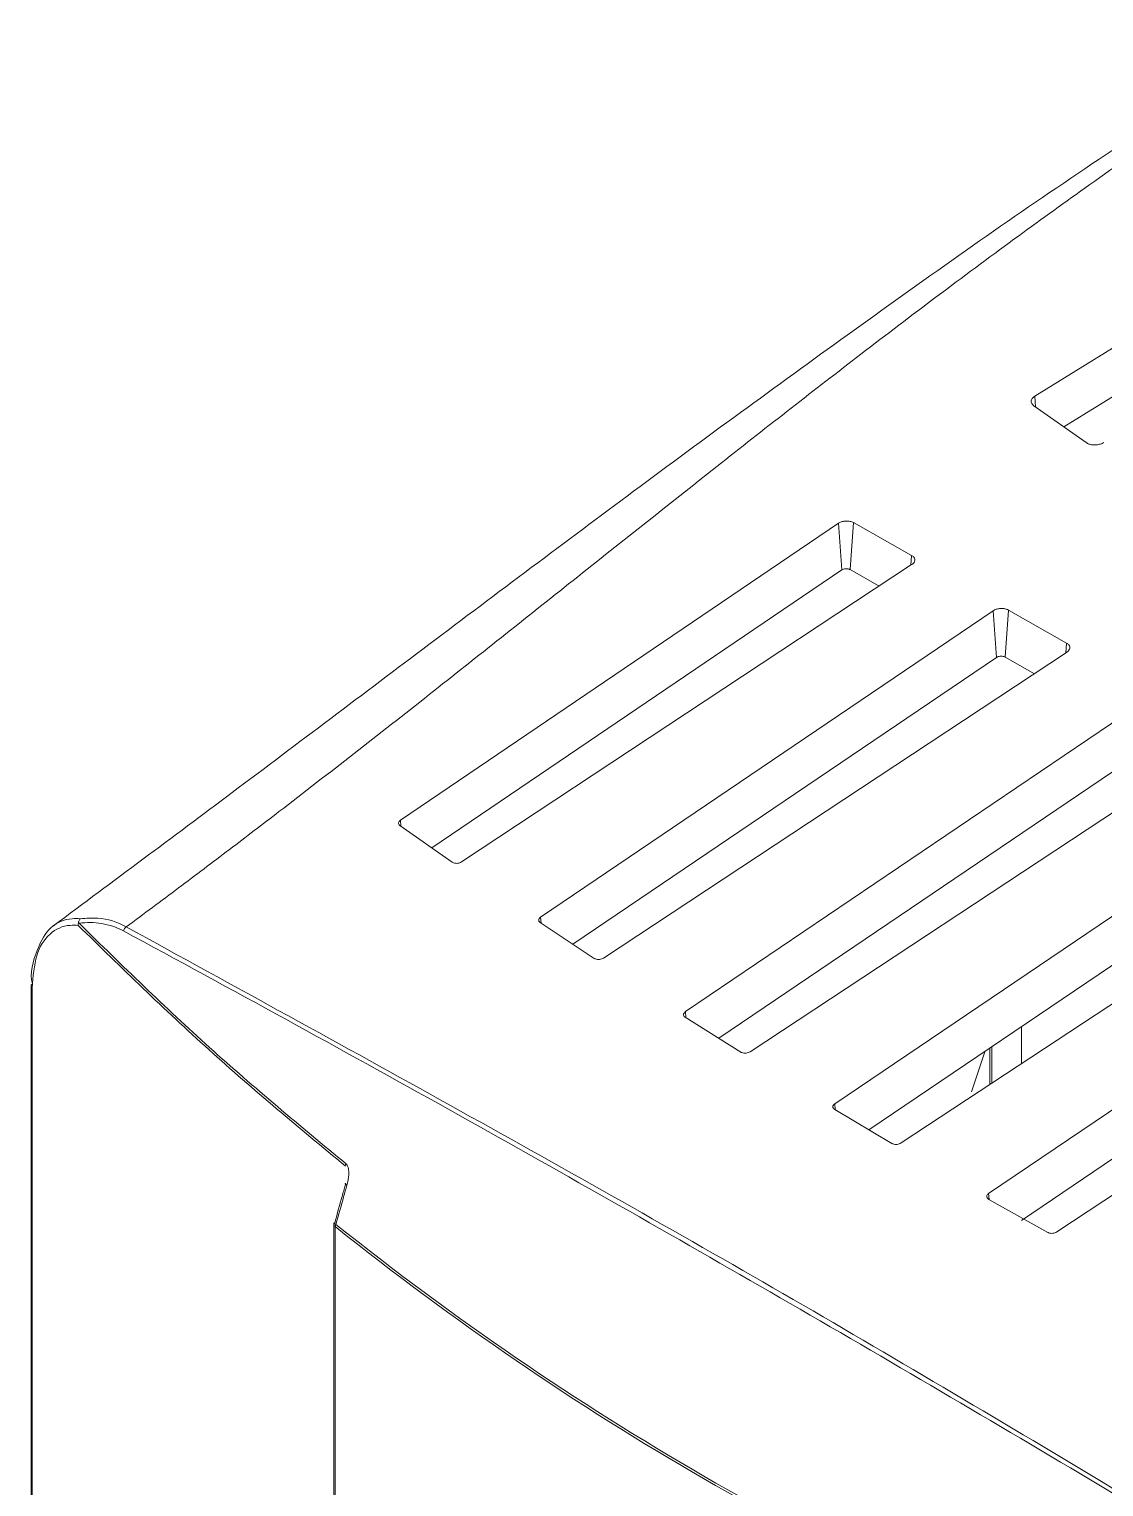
# Model space of a CAD drawing. Header units: millimetres. Extents: x -829 to 2887, y -460 to 1788.
# Drawn here: x 1915.79 to 1935.43, y 445.75 to 472.39 of the extents above; entities that cross this region are included whole.
import ezdxf

# ---------------------------------------------------------------- set-up
doc = ezdxf.new("R2010")
doc.units = ezdxf.units.MM

msp = doc.modelspace()

# ---------------------------------------------------------------- linework, layer by layer
at = {"color": 7, "linetype": 'Continuous', "lineweight": 15}
for p, q in [((1934.164, 465.679), (1941.508, 470.227)), ((1934.695, 465.117), (1941.563, 469.37)), ((1935.101, 464.831), (1934.148, 465.503)), ((1922.57, 457.929), (1930.576, 463.356)), ((1930.853, 463.369), (1931.914, 462.77)), ((1923.146, 457.422), (1930.638, 462.503)), ((1931.914, 462.601), (1923.686, 457.167)), ((1930.79, 462.51), (1931.322, 462.21)), ((1925.132, 456.158), (1933.402, 461.758)), ((1933.684, 461.769), (1934.745, 461.167)), ((1925.724, 455.661), (1933.464, 460.904)), ((1934.744, 460.995), (1926.281, 455.411)), ((1933.621, 460.911), (1934.157, 460.607)), ((1927.779, 454.431), (1936.229, 460.148)), ((1937.574, 459.379), (1928.96, 453.699)), ((1928.387, 453.945), (1936.291, 459.295)), ((1930.508, 452.747), (1939.056, 458.528)), ((1923.514, 457.162), (1922.562, 457.832)), ((1940.403, 457.753), (1931.721, 452.03)), ((1931.132, 452.272), (1939.118, 457.674)), ((1933.321, 451.107), (1941.885, 456.898)), ((1943.231, 456.118), (1934.565, 450.405)), ((1926.11, 455.405), (1925.127, 456.059)), ((1933.92, 450.614), (1941.947, 456.044)), ((1915.82, 454.922), (1915.82, 435.807)), ((1928.79, 453.691), (1927.775, 454.329)), ((1933.92, 453.48), (1933.92, 454.158)), ((1933.343, 453.767), (1933.343, 453.099)), ((1931.553, 452.022), (1930.507, 452.643)), ((1934.4, 450.396), (1933.323, 451)), ((1921.353, 450.541), (1921.353, 434.521))]:
    msp.add_line(p, q, dxfattribs=at)
at = {"color": 8, "linetype": 'Continuous', "lineweight": 15}
for p, q in [((1934.178, 465.482), (1934.164, 465.679)), ((1930.638, 462.503), (1930.576, 463.356)), ((1930.79, 462.51), (1930.853, 463.369)), ((1931.902, 462.593), (1931.914, 462.77)), ((1933.464, 460.904), (1933.402, 461.758)), ((1933.621, 460.911), (1933.684, 461.769)), ((1934.732, 460.987), (1934.745, 461.167)), ((1925.14, 456.05), (1925.132, 456.158)), ((1915.842, 454.867), (1915.842, 435.772)), ((1933.38, 453.792), (1933.38, 453.124)), ((1921.379, 450.503), (1921.379, 434.483))]:
    msp.add_line(p, q, dxfattribs=at)
at = {"color": 144, "linetype": 'Continuous', "lineweight": 0}
for p, q in [((1922.578, 457.821), (1922.57, 457.929)), ((1927.787, 454.322), (1927.779, 454.431)), ((1930.516, 452.637), (1930.508, 452.747)), ((1921.572, 451.29), (1921.572, 451.271)), ((1933.329, 450.997), (1933.321, 451.107))]:
    msp.add_line(p, q, dxfattribs=at)
at = {"color": 144, "linetype": 'Continuous', "lineweight": 0, "flags": 128}
msp.add_lwpolyline([(1921.593, 451.26), (1921.581, 451.266), (1921.571, 451.271), (1921.564, 451.276), (1921.56, 451.281), (1921.559, 451.284), (1921.56, 451.287), (1921.565, 451.289), (1921.572, 451.29)], dxfattribs=at)
at = {"color": 8, "linetype": 'Continuous', "lineweight": 15, "flags": 128}
msp.add_lwpolyline([(1921.391, 450.543), (1921.379, 450.549), (1921.37, 450.554), (1921.363, 450.559), (1921.358, 450.563), (1921.357, 450.567), (1921.357, 450.568)], dxfattribs=at)
at = {"color": 7, "linetype": 'Continuous', "lineweight": 15}
for centre, radius, start, end in [((1854.283, 479.383), 83.039, 341.44796, 341.98122), ((1921.453, 450.541), 0.1, 164.2927, 180), ((1921.368, 450.56), 0.0134, 79.2033, 142.8431)]:
    msp.add_arc(centre, radius, start, end, dxfattribs=at)
at = {"color": 144, "linetype": 'Continuous', "lineweight": 0}
msp.add_arc((1921.683, 451.593), 0.12, 152.3805, 172.7076, dxfattribs=at)
at = {"color": 8, "linetype": 'Continuous', "lineweight": 15}
for centre, radius, start, end in [((1921.401, 450.545), 0.0477, 184.6187, 241.8722), ((1921.498, 450.488), 0.12, 152.5206, 172.8919)]:
    msp.add_arc(centre, radius, start, end, dxfattribs=at)
at = {"color": 7, "linetype": 'Continuous', "lineweight": 15}
for points, knots in [([(1938.979, 472.387), (1937.589, 471.491), (1934.819, 469.703), (1930.787, 466.851), (1926.886, 463.991), (1923.147, 461.185), (1919.621, 458.523), (1917.321, 456.812), (1916.231, 456.002)], [0, 0, 0, 0, 0.180921, 0.360696, 0.533327, 0.698838, 0.857268, 1, 1, 1, 1]), ([(1934.148, 465.503), (1934.139, 465.511), (1934.115, 465.53), (1934.097, 465.569), (1934.102, 465.614), (1934.127, 465.652), (1934.153, 465.671), (1934.164, 465.679)], [0, 0, 0, 0, 0.157168, 0.387931, 0.618804, 0.84993, 1, 1, 1, 1]), ([(1935.426, 464.832), (1935.407, 464.822), (1935.368, 464.802), (1935.295, 464.788), (1935.22, 464.788), (1935.151, 464.802), (1935.117, 464.822), (1935.101, 464.831)], [0, 0, 0, 0, 0.202761, 0.405792, 0.608798, 0.811579, 1, 1, 1, 1]), ([(1930.576, 463.356), (1930.593, 463.365), (1930.627, 463.384), (1930.692, 463.398), (1930.759, 463.398), (1930.814, 463.387), (1930.842, 463.374), (1930.853, 463.369)], [0, 0, 0, 0, 0.214355, 0.428987, 0.643556, 0.8578, 1, 1, 1, 1]), ([(1931.914, 462.77), (1931.929, 462.76), (1931.957, 462.741), (1931.974, 462.702), (1931.971, 462.661), (1931.948, 462.626), (1931.924, 462.608), (1931.914, 462.601)], [0, 0, 0, 0, 0.212929, 0.426183, 0.639618, 0.853309, 1, 1, 1, 1]), ([(1930.638, 462.503), (1930.648, 462.508), (1930.666, 462.518), (1930.702, 462.526), (1930.739, 462.526), (1930.769, 462.52), (1930.784, 462.513), (1930.79, 462.51)], [0, 0, 0, 0, 0.214094, 0.428718, 0.643339, 0.85752, 1, 1, 1, 1]), ([(1933.402, 461.758), (1933.419, 461.767), (1933.454, 461.786), (1933.52, 461.8), (1933.588, 461.8), (1933.644, 461.789), (1933.672, 461.775), (1933.684, 461.769)], [0, 0, 0, 0, 0.214286, 0.428892, 0.643377, 0.857501, 1, 1, 1, 1]), ([(1934.745, 461.167), (1934.759, 461.157), (1934.788, 461.137), (1934.806, 461.097), (1934.802, 461.056), (1934.779, 461.02), (1934.754, 461.002), (1934.744, 460.995)], [0, 0, 0, 0, 0.21302, 0.426413, 0.6399, 0.853703, 1, 1, 1, 1]), ([(1933.464, 460.904), (1933.474, 460.91), (1933.493, 460.92), (1933.53, 460.928), (1933.568, 460.928), (1933.599, 460.922), (1933.615, 460.914), (1933.621, 460.911)], [0, 0, 0, 0, 0.214038, 0.428658, 0.643132, 0.85725, 1, 1, 1, 1]), ([(1923.686, 457.167), (1923.675, 457.161), (1923.655, 457.15), (1923.616, 457.141), (1923.576, 457.14), (1923.54, 457.147), (1923.523, 457.157), (1923.514, 457.162)], [0, 0, 0, 0, 0.204042, 0.408562, 0.612828, 0.816259, 1, 1, 1, 1]), ([(1915.848, 454.942), (1915.848, 454.942), (1915.786, 455.122), (1915.933, 455.607), (1916.152, 455.995), (1916.466, 456.14), (1916.671, 456.131), (1916.722, 456.129)], [0, 0, 0, 0, 0.000017, 0.3012524, 0.60231, 0.900515, 1, 1, 1, 1]), ([(1916.687, 456.049), (1916.688, 456.06), (1916.69, 456.082), (1916.703, 456.109), (1916.715, 456.123), (1916.721, 456.128), (1916.722, 456.129)], [0, 0, 0, 0, 0.346972, 0.693577, 0.97463, 1, 1, 1, 1]), ([(1925.127, 456.059), (1925.121, 456.063), (1925.107, 456.074), (1925.097, 456.096), (1925.1, 456.121), (1925.113, 456.143), (1925.127, 456.154), (1925.132, 456.158)], [0, 0, 0, 0, 0.173117, 0.398935, 0.625122, 0.852222, 1, 1, 1, 1]), ([(1916.687, 456.049), (1916.685, 456.039), (1916.682, 456.025), (1916.682, 456.012), (1916.682, 456.007), (1916.682, 456.007)], [0, 0, 0, 0, 0.6617737, 0.9608877, 1, 1, 1, 1]), ([(1916.687, 456.049), (1916.69, 456.047), (1916.694, 456.046), (1916.697, 456.045), (1916.697, 456.045), (1916.698, 456.045), (1916.698, 456.045)], [0.00000001369, 0.00000001369, 0.00000001369, 0.00000001369, 0.00002768359, 0.00002768359, 0.00002768359, 0.00003106095, 0.00003106095, 0.00003106095, 0.00003106095]), ([(1915.848, 454.942), (1915.831, 454.933), (1915.822, 454.919), (1915.819, 454.892), (1915.827, 454.878), (1915.842, 454.867)], [0, 0, 0, 0, 0.5, 0.5, 1, 1, 1, 1]), ([(1928.96, 453.699), (1928.95, 453.693), (1928.929, 453.681), (1928.889, 453.672), (1928.849, 453.672), (1928.814, 453.679), (1928.797, 453.688), (1928.79, 453.691)], [0, 0, 0, 0, 0.21146, 0.423423, 0.635047, 0.845605, 1, 1, 1, 1]), ([(1921.37, 450.573), (1921.418, 450.742), (1921.465, 450.91), (1921.512, 451.079), (1921.532, 451.149), (1921.552, 451.22), (1921.572, 451.29)], [0, 0, 0, 0, 0.0010685, 0.0010685, 0.0010685, 0.001515914, 0.001515914, 0.001515914, 0.001515914])]:
    msp.add_open_spline(points, degree=3, knots=knots, dxfattribs=at)
at = {"color": 8, "linetype": 'Continuous', "lineweight": 15}
for points, knots in [([(1939.362, 472.362), (1939.184, 472.249), (1938.834, 472.027), (1938.325, 471.698), (1937.841, 471.38), (1937.381, 471.075), (1936.947, 470.782), (1936.178, 470.257), (1935.122, 469.518), (1933.268, 468.178), (1931.053, 466.511), (1928.385, 464.425), (1925.767, 462.345), (1923.53, 460.565), (1921.732, 459.153), (1920.514, 458.209), (1919.443, 457.39), (1918.513, 456.688), (1917.88, 456.217), (1917.561, 455.98)], [0, 0, 0, 0, 0.023289, 0.045606, 0.066948, 0.08731, 0.106691, 0.125088, 0.190682, 0.250236, 0.380594, 0.500778, 0.62852, 0.751316, 0.814294, 0.876469, 0.91699, 0.958165, 1, 1, 1, 1]), ([(1916.722, 456.129), (1916.828, 456.137), (1917.113, 456.158), (1917.399, 456.073), (1917.561, 455.98), (1917.561, 455.98)], [0, 0, 0, 0, 0.375962, 0.999973, 1, 1, 1, 1]), ([(1916.682, 456.007), (1916.633, 456.009), (1916.437, 456.018), (1916.146, 455.883), (1915.89, 455.49), (1915.858, 455.075), (1915.842, 454.867)], [0, 0, 0, 0, 0.099521, 0.39774, 0.698755, 1, 1, 1, 1]), ([(1921.564, 451.608), (1920.725, 452.304), (1919.054, 453.69), (1917.471, 455.236), (1916.682, 456.007)], [0, 0, 0, 0, 0.502083, 1, 1, 1, 1]), ([(1917.507, 455.905), (1917.38, 455.973), (1917.248, 456.018), (1917.044, 456.053), (1916.975, 456.059), (1916.836, 456.06), (1916.767, 456.055), (1916.698, 456.045)], [0, 0, 0, 0, 0.5, 0.5, 0.75, 0.75, 1, 1, 1, 1]), ([(1916.698, 456.045), (1917.486, 455.275), (1919.068, 453.729), (1920.738, 452.344), (1921.577, 451.648)], [0, 0, 0, 0, 0.497917, 1, 1, 1, 1]), ([(1917.561, 455.98), (1921.513, 453.812), (1929.419, 449.475), (1937.173, 444.772), (1941.051, 442.419)], [0, 0, 0, 0, 0.49985, 1, 1, 1, 1]), ([(1921.593, 451.26), (1921.573, 451.19), (1921.506, 450.951), (1921.439, 450.712), (1921.391, 450.543)], [0, 0, 0, 0, 0.2951556, 1, 1, 1, 1]), ([(1921.391, 450.543), (1923.552, 448.817), (1925.794, 447.282), (1930.443, 444.6), (1932.829, 443.465), (1935.276, 442.533)], [0, 0, 0, 0, 0.5, 0.5, 1, 1, 1, 1]), ([(1935.272, 442.487), (1932.824, 443.42), (1930.436, 444.556), (1925.785, 447.239), (1923.541, 448.775), (1921.379, 450.503)], [0, 0, 0, 0, 0.5, 0.5, 1, 1, 1, 1])]:
    msp.add_open_spline(points, degree=3, knots=knots, dxfattribs=at)
at = {"color": 144, "linetype": 'Continuous', "lineweight": 0}
for points, knots in [([(1922.562, 457.832), (1922.557, 457.837), (1922.545, 457.847), (1922.536, 457.868), (1922.538, 457.892), (1922.551, 457.913), (1922.565, 457.924), (1922.57, 457.929)], [0, 0, 0, 0, 0.156669, 0.387021, 0.61765, 0.849223, 1, 1, 1, 1]), ([(1926.281, 455.411), (1926.271, 455.405), (1926.25, 455.394), (1926.211, 455.385), (1926.171, 455.384), (1926.135, 455.391), (1926.118, 455.401), (1926.11, 455.405)], [0, 0, 0, 0, 0.207682, 0.415909, 0.623732, 0.830749, 1, 1, 1, 1]), ([(1927.775, 454.329), (1927.768, 454.334), (1927.754, 454.345), (1927.743, 454.368), (1927.745, 454.394), (1927.759, 454.415), (1927.773, 454.427), (1927.779, 454.431)], [0, 0, 0, 0, 0.188867, 0.410245, 0.632231, 0.855083, 1, 1, 1, 1]), ([(1930.507, 452.643), (1930.486, 452.656), (1930.474, 452.674), (1930.474, 452.713), (1930.487, 452.732), (1930.508, 452.747)], [0, 0, 0, 0, 0.5, 0.5, 1, 1, 1, 1]), ([(1931.721, 452.03), (1931.711, 452.024), (1931.69, 452.013), (1931.65, 452.004), (1931.61, 452.003), (1931.576, 452.01), (1931.56, 452.018), (1931.553, 452.022)], [0, 0, 0, 0, 0.215377, 0.431295, 0.646704, 0.861169, 1, 1, 1, 1]), ([(1921.577, 451.648), (1921.584, 451.64), (1921.602, 451.622), (1921.621, 451.568), (1921.631, 451.466), (1921.618, 451.357), (1921.598, 451.281), (1921.593, 451.26)], [0, 0, 0, 0, 0.091049, 0.2126263, 0.4223782, 0.8414054, 1, 1, 1, 1]), ([(1933.323, 451), (1933.314, 451.006), (1933.297, 451.018), (1933.286, 451.042), (1933.287, 451.068), (1933.3, 451.09), (1933.315, 451.102), (1933.321, 451.107)], [0, 0, 0, 0, 0.206276, 0.419602, 0.633303, 0.848032, 1, 1, 1, 1]), ([(1934.565, 450.405), (1934.555, 450.399), (1934.534, 450.388), (1934.494, 450.379), (1934.454, 450.378), (1934.421, 450.385), (1934.405, 450.393), (1934.4, 450.396)], [0, 0, 0, 0, 0.219356, 0.439362, 0.658882, 0.87723, 1, 1, 1, 1])]:
    msp.add_open_spline(points, degree=3, knots=knots, dxfattribs=at)
at = {"color": 8, "linetype": 'Continuous', "lineweight": 15}
for points in [[(1917.561, 455.98), (1917.538, 455.964), (1917.518, 455.934), (1917.507, 455.905)], [(1940.995, 442.346), (1937.132, 444.729), (1929.352, 449.368), (1921.473, 453.768), (1917.507, 455.905)]]:
    msp.add_open_spline(points, degree=3, dxfattribs=at)

doc.saveas('drawing.dxf')
